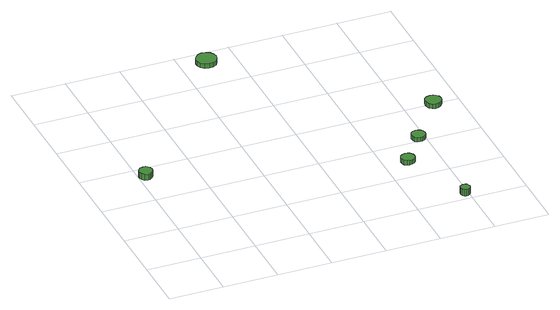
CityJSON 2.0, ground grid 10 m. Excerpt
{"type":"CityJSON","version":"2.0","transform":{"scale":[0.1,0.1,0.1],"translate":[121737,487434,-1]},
"CityObjects":{
"tree1":{"type":"SolitaryVegetationObject","attributes":{"function":"something"},"geometry":[{"type":"MultiSurface","lod":"1","boundaries":[[[0,1,2,3,4,5,6,7,8,9,10,11,12,13,14]],[[15,16,17,18,19,20,21,22,23,24,25,26,27,28,29]],[[0,29,28,1]],[[1,28,27,2]],[[2,27,26,3]],[[3,26,25,4]],[[4,25,24,5]],[[5,24,23,6]],[[6,23,22,7]],[[7,22,21,8]],[[8,21,20,9]],[[9,20,19,10]],[[10,19,18,11]],[[11,18,17,12]],[[12,17,16,13]],[[13,16,15,14]],[[14,15,29,0]]]}]},
"tree2":{"type":"SolitaryVegetationObject","attributes":{"function":"something"},"geometry":[{"type":"MultiSurface","lod":"1","boundaries":[[[30,31,32,33,34,35,36,37,38,39,40,41,42,43,44]],[[45,46,47,48,49,50,51,52,53,54,55,56,57,58,59]],[[30,59,58,31]],[[31,58,57,32]],[[32,57,56,33]],[[33,56,55,34]],[[34,55,54,35]],[[35,54,53,36]],[[36,53,52,37]],[[37,52,51,38]],[[38,51,50,39]],[[39,50,49,40]],[[40,49,48,41]],[[41,48,47,42]],[[42,47,46,43]],[[43,46,45,44]],[[44,45,59,30]]]}]},
"tree3":{"type":"SolitaryVegetationObject","attributes":{"function":"something"},"geometry":[{"type":"MultiSurface","lod":"1","boundaries":[[[60,61,62,63,64,65,66,67,68,69,70,71,72,73,74]],[[75,76,77,78,79,80,81,82,83,84,85,86,87,88,89]],[[60,89,88,61]],[[61,88,87,62]],[[62,87,86,63]],[[63,86,85,64]],[[64,85,84,65]],[[65,84,83,66]],[[66,83,82,67]],[[67,82,81,68]],[[68,81,80,69]],[[69,80,79,70]],[[70,79,78,71]],[[71,78,77,72]],[[72,77,76,73]],[[73,76,75,74]],[[74,75,89,60]]]}]},
"tree4":{"type":"SolitaryVegetationObject","attributes":{"function":"something"},"geometry":[{"type":"MultiSurface","lod":"1","boundaries":[[[90,91,92,93,94,95,96,97,98,99,100,101,102,103,104]],[[105,106,107,108,109,110,111,112,113,114,115,116,117,118,119]],[[90,119,118,91]],[[91,118,117,92]],[[92,117,116,93]],[[93,116,115,94]],[[94,115,114,95]],[[95,114,113,96]],[[96,113,112,97]],[[97,112,111,98]],[[98,111,110,99]],[[99,110,109,100]],[[100,109,108,101]],[[101,108,107,102]],[[102,107,106,103]],[[103,106,105,104]],[[104,105,119,90]]]}]},
"tree5":{"type":"SolitaryVegetationObject","attributes":{"function":"something"},"geometry":[{"type":"MultiSurface","lod":"1","boundaries":[[[120,121,122,123,124,125,126,127,128,129,130,131,132,133,134]],[[135,136,137,138,139,140,141,142,143,144,145,146,147,148,149]],[[120,149,148,121]],[[121,148,147,122]],[[122,147,146,123]],[[123,146,145,124]],[[124,145,144,125]],[[125,144,143,126]],[[126,143,142,127]],[[127,142,141,128]],[[128,141,140,129]],[[129,140,139,130]],[[130,139,138,131]],[[131,138,137,132]],[[132,137,136,133]],[[133,136,135,134]],[[134,135,149,120]]]}]},
"tree6":{"type":"SolitaryVegetationObject","attributes":{"function":"something"},"geometry":[{"type":"MultiSurface","lod":"1","boundaries":[[[150,151,152,153,154,155,156,157,158,159,160,161,162,163,164]],[[165,166,167,168,169,170,171,172,173,174,175,176,177,178,179]],[[150,179,178,151]],[[151,178,177,152]],[[152,177,176,153]],[[153,176,175,154]],[[154,175,174,155]],[[155,174,173,156]],[[156,173,172,157]],[[157,172,171,158]],[[158,171,170,159]],[[159,170,169,160]],[[160,169,168,161]],[[161,168,167,162]],[[162,167,166,163]],[[163,166,165,164]],[[164,165,179,150]]]}]}
},
"vertices":[
[25,276,19],[24,281,19],[21,285,19],[17,288,19],[12,288,19],[7,287,19],[3,283,19],[1,279,19],[1,273,19],[3,269,19],[7,265,19],[12,263,19],[17,264,19],[21,267,19],[24,271,19],[24,271,7],[21,267,7],[17,264,7],[12,263,7],[7,265,7],[3,269,7],[1,273,7],[1,279,7],[3,283,7],[7,287,7],[12,288,7],[17,288,7],[21,285,7],[24,281,7],[25,276,7],
[266,570,16],[264,578,16],[260,584,16],[253,588,16],[245,589,16],[238,586,16],[232,581,16],[229,574,16],[229,566,16],[232,559,16],[238,554,16],[245,552,16],[253,553,16],[260,556,16],[264,563,16],[264,563,7],[260,556,7],[253,553,7],[245,552,7],[238,554,7],[232,559,7],[229,566,7],[229,574,7],[232,581,7],[238,586,7],[245,589,7],[253,588,7],[260,584,7],[264,578,7],[266,570,7],
[456,148,16],[455,153,16],[451,158,16],[447,160,16],[442,161,16],[437,159,16],[433,156,16],[431,151,16],[431,146,16],[433,141,16],[437,138,16],[442,136,16],[447,137,16],[451,139,16],[455,143,16],[455,143,7],[451,139,7],[447,137,7],[442,136,7],[437,138,7],[433,141,7],[431,146,7],[431,151,7],[433,156,7],[437,159,7],[442,161,7],[447,160,7],[451,158,7],[455,153,7],[456,148,7],
[502,15,22],[501,18,22],[499,21,22],[496,23,22],[492,23,22],[489,22,22],[486,20,22],[485,16,22],[485,13,22],[486,9,22],[489,7,22],[492,6,22],[496,6,22],[499,8,22],[501,11,22],[501,11,9],[499,8,9],[496,6,9],[492,6,9],[489,7,9],[486,9,9],[485,13,9],[485,16,9],[486,20,9],[489,22,9],[492,23,9],[496,23,9],[499,21,9],[501,18,9],[502,15,9],
[501,210,15],[500,216,15],[497,220,15],[492,223,15],[487,223,15],[482,222,15],[478,218,15],[476,213,15],[476,208,15],[478,203,15],[482,199,15],[487,198,15],[492,198,15],[497,201,15],[500,205,15],[500,205,7],[497,201,7],[492,198,7],[487,198,7],[482,199,7],[478,203,7],[476,208,7],[476,213,7],[478,218,7],[482,222,7],[487,223,7],[492,223,7],[497,220,7],[500,216,7],[501,210,7],
[568,300,16],[567,306,16],[563,311,16],[558,314,16],[552,315,16],[546,313,16],[541,309,16],[539,303,16],[539,297,16],[541,291,16],[546,287,16],[552,285,16],[558,286,16],[563,289,16],[567,294,16],[567,294,7],[563,289,7],[558,286,7],[552,285,7],[546,287,7],[541,291,7],[539,297,7],[539,303,7],[541,309,7],[546,313,7],[552,315,7],[558,314,7],[563,311,7],[567,306,7],[568,300,7]
]}
